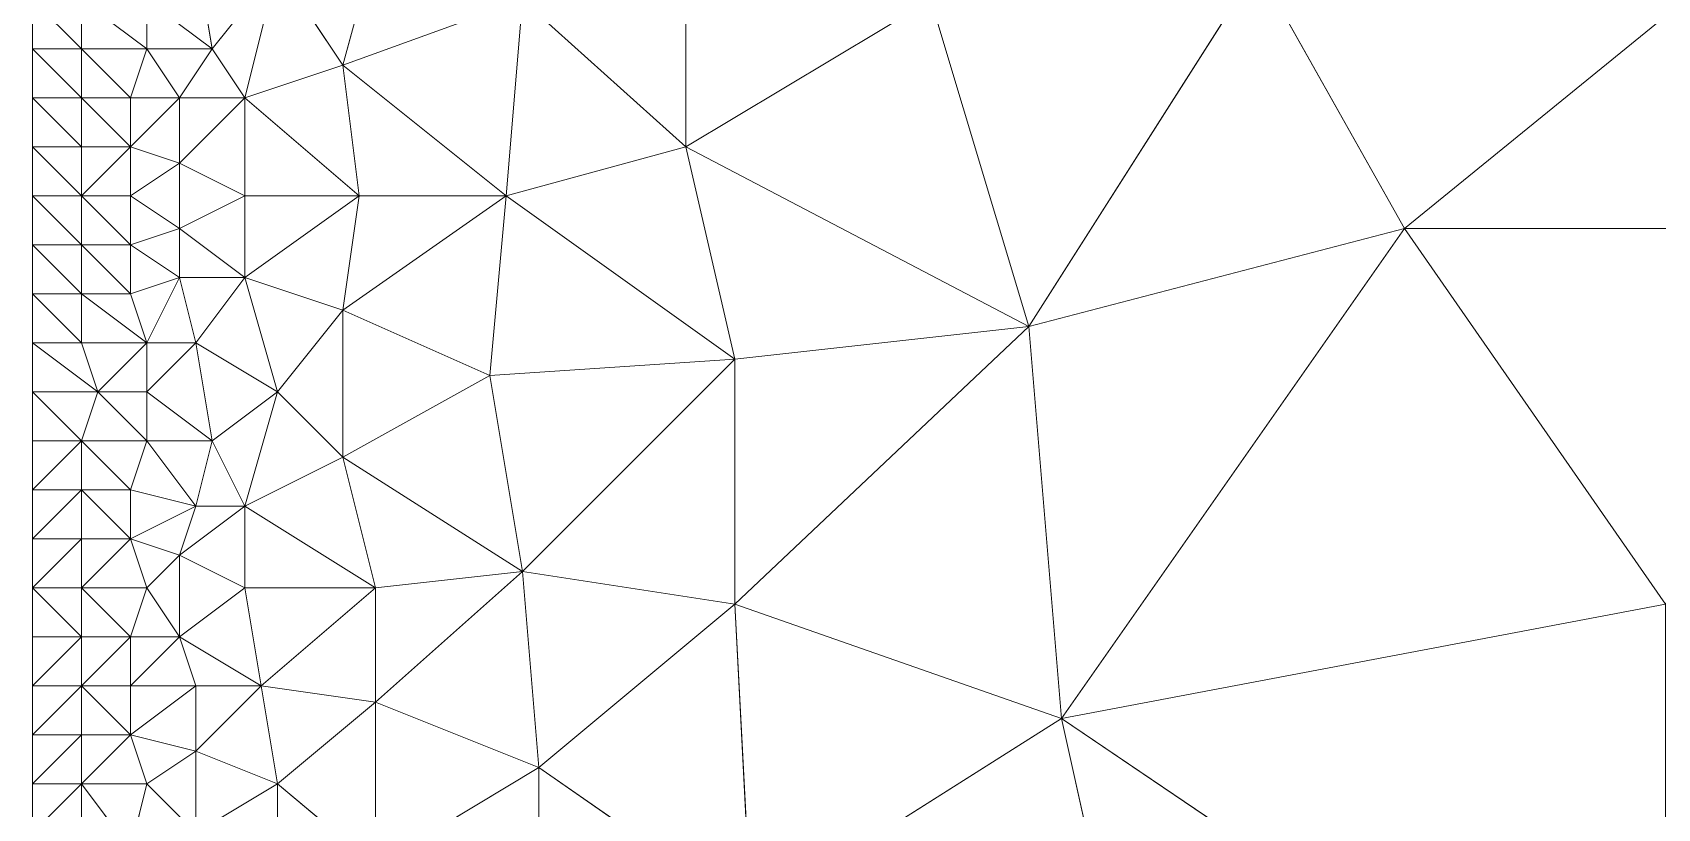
# Model space of a CAD drawing. Header units: metres. Extents: x 0 to 8, y 0 to 4.
# Drawn here: x 6 to 6.995, y 2.995 to 3.47 of the extents above; entities that cross this region are included whole.
import ezdxf

# ---------------------------------------------------------------- set-up
doc = ezdxf.new("R2010")
doc.units = ezdxf.units.M
doc.header["$MEASUREMENT"] = 0
doc.layers.add('losas-1', color=7, linetype='Continuous', lineweight=0)

msp = doc.modelspace()

# ---------------------------------------------------------------- linework, layer by layer
at = {"layer": 'losas-1'}
for p, q in [((6, 4), (6, 0)), ((6.4, 3.61), (6.4, 3.4)), ((6.22, 3.56), (6.19, 3.45)), ((6.1, 3.52), (6.11, 3.46)), ((6.15, 3.51), (6.11, 3.46)), ((6.15, 3.51), (6.13, 3.43)), ((6.19, 3.45), (6.15, 3.51)), ((6.75, 3.51), (6.61, 3.29)), ((6.84, 3.35), (6.75, 3.51)), ((6.03, 3.46), (6, 3.49)), ((6.03, 3.46), (6.03, 3.49)), ((6.03, 3.49), (6.07, 3.46)), ((6.07, 3.46), (6.07, 3.49)), ((6.11, 3.46), (6.07, 3.49)), ((6.3, 3.49), (6.19, 3.45)), ((6.29, 3.37), (6.3, 3.49)), ((6.4, 3.4), (6.3, 3.49)), ((6.55, 3.49), (6.4, 3.4)), ((6.55, 3.49), (6.61, 3.29)), ((7, 3.48), (6.84, 3.35)), ((6, 3.46), (6.03, 3.46)), ((6.03, 3.43), (6, 3.46)), ((6.03, 3.43), (6.03, 3.46)), ((6.03, 3.46), (6.06, 3.43)), ((6.07, 3.46), (6.03, 3.46)), ((6.06, 3.43), (6.07, 3.46)), ((6.07, 3.46), (6.09, 3.43)), ((6.11, 3.46), (6.07, 3.46)), ((6.09, 3.43), (6.11, 3.46)), ((6.13, 3.43), (6.11, 3.46)), ((6.19, 3.45), (6.13, 3.43)), ((6.2, 3.37), (6.19, 3.45)), ((6.29, 3.37), (6.19, 3.45)), ((6, 3.43), (6.03, 3.43)), ((6.03, 3.4), (6, 3.43)), ((6.03, 3.4), (6.03, 3.43)), ((6.03, 3.43), (6.06, 3.4)), ((6.06, 3.43), (6.03, 3.43)), ((6.06, 3.4), (6.06, 3.43)), ((6.09, 3.43), (6.06, 3.4)), ((6.09, 3.43), (6.06, 3.43)), ((6.13, 3.43), (6.09, 3.39)), ((6.13, 3.43), (6.09, 3.43)), ((6.09, 3.43), (6.09, 3.39)), ((6.13, 3.43), (6.2, 3.37)), ((6.13, 3.43), (6.13, 3.37)), ((6, 3.4), (6.03, 3.4)), ((6.03, 3.37), (6, 3.4)), ((6.03, 3.37), (6.03, 3.4)), ((6.06, 3.4), (6.03, 3.37)), ((6.06, 3.4), (6.03, 3.4)), ((6.06, 3.37), (6.06, 3.4)), ((6.09, 3.39), (6.06, 3.4)), ((6.4, 3.4), (6.29, 3.37)), ((6.43, 3.27), (6.4, 3.4)), ((6.61, 3.29), (6.4, 3.4)), ((6.09, 3.39), (6.06, 3.37)), ((6.13, 3.37), (6.09, 3.39)), ((6.09, 3.39), (6.09, 3.35)), ((6, 3.37), (6.03, 3.37)), ((6.03, 3.34), (6, 3.37)), ((6.03, 3.34), (6.03, 3.37)), ((6.03, 3.37), (6.06, 3.34)), ((6.06, 3.37), (6.03, 3.37)), ((6.06, 3.34), (6.06, 3.37)), ((6.09, 3.35), (6.06, 3.37)), ((6.13, 3.37), (6.09, 3.35)), ((6.2, 3.37), (6.13, 3.32)), ((6.2, 3.37), (6.13, 3.37)), ((6.13, 3.37), (6.13, 3.32)), ((6.19, 3.3), (6.2, 3.37)), ((6.29, 3.37), (6.19, 3.3)), ((6.29, 3.37), (6.2, 3.37)), ((6.29, 3.37), (6.28, 3.26)), ((6.29, 3.37), (6.43, 3.27)), ((6.09, 3.35), (6.06, 3.34)), ((6.09, 3.32), (6.09, 3.35)), ((6.09, 3.35), (6.13, 3.32)), ((6.61, 3.29), (6.84, 3.35)), ((6.84, 3.35), (6.63, 3.05)), ((7, 3.12), (6.84, 3.35)), ((7.16, 3.35), (6.84, 3.35)), ((6, 3.34), (6.03, 3.34)), ((6.03, 3.31), (6, 3.34)), ((6.03, 3.31), (6.03, 3.34)), ((6.03, 3.34), (6.06, 3.31)), ((6.06, 3.34), (6.03, 3.34)), ((6.06, 3.31), (6.06, 3.34)), ((6.06, 3.34), (6.09, 3.32)), ((6.09, 3.32), (6.06, 3.31)), ((6.09, 3.32), (6.07, 3.28)), ((6.1, 3.28), (6.09, 3.32)), ((6.13, 3.32), (6.09, 3.32)), ((6.13, 3.32), (6.1, 3.28)), ((6.13, 3.32), (6.19, 3.3)), ((6.13, 3.32), (6.15, 3.25)), ((6, 3.31), (6.03, 3.31)), ((6.03, 3.28), (6, 3.31)), ((6.03, 3.28), (6.03, 3.31)), ((6.03, 3.31), (6.07, 3.28)), ((6.06, 3.31), (6.03, 3.31)), ((6.06, 3.31), (6.07, 3.28)), ((6.19, 3.3), (6.15, 3.25)), ((6.28, 3.26), (6.19, 3.3)), ((6.19, 3.3), (6.19, 3.21)), ((6.61, 3.29), (6.43, 3.12)), ((6.61, 3.29), (6.43, 3.27)), ((6.61, 3.29), (6.63, 3.05)), ((6, 3.28), (6.03, 3.28)), ((6.04, 3.25), (6, 3.28)), ((6.04, 3.25), (6.03, 3.28)), ((6.07, 3.28), (6.03, 3.28)), ((6.07, 3.28), (6.04, 3.25)), ((6.07, 3.28), (6.1, 3.28)), ((6.1, 3.28), (6.07, 3.25)), ((6.07, 3.25), (6.07, 3.28)), ((6.15, 3.25), (6.1, 3.28)), ((6.1, 3.28), (6.11, 3.22)), ((6.43, 3.27), (6.28, 3.26)), ((6.43, 3.27), (6.3, 3.14)), ((6.43, 3.12), (6.43, 3.27)), ((6.28, 3.26), (6.19, 3.21)), ((6.28, 3.26), (6.3, 3.14)), ((6, 3.25), (6.04, 3.25)), ((6.03, 3.22), (6, 3.25)), ((6.04, 3.25), (6.03, 3.22)), ((6.04, 3.25), (6.07, 3.22)), ((6.07, 3.25), (6.04, 3.25)), ((6.07, 3.22), (6.07, 3.25)), ((6.11, 3.22), (6.07, 3.25)), ((6.15, 3.25), (6.11, 3.22)), ((6.15, 3.25), (6.13, 3.18)), ((6.19, 3.21), (6.15, 3.25)), ((6, 3.22), (6.03, 3.22)), ((6.03, 3.22), (6, 3.19)), ((6.03, 3.22), (6.06, 3.19)), ((6.07, 3.22), (6.03, 3.22)), ((6.03, 3.22), (6.03, 3.19)), ((6.06, 3.19), (6.07, 3.22)), ((6.07, 3.22), (6.1, 3.18)), ((6.11, 3.22), (6.07, 3.22)), ((6.1, 3.18), (6.11, 3.22)), ((6.13, 3.18), (6.11, 3.22)), ((6.19, 3.21), (6.13, 3.18)), ((6.21, 3.13), (6.19, 3.21)), ((6.3, 3.14), (6.19, 3.21)), ((6, 3.19), (6.03, 3.19)), ((6.03, 3.19), (6, 3.16)), ((6.03, 3.19), (6.06, 3.16)), ((6.06, 3.19), (6.03, 3.19)), ((6.03, 3.19), (6.03, 3.16)), ((6.06, 3.16), (6.06, 3.19)), ((6.1, 3.18), (6.06, 3.19)), ((6.1, 3.18), (6.06, 3.16)), ((6.09, 3.15), (6.1, 3.18)), ((6.13, 3.18), (6.09, 3.15)), ((6.13, 3.18), (6.1, 3.18)), ((6.13, 3.18), (6.21, 3.13)), ((6.13, 3.18), (6.13, 3.13)), ((6, 3.16), (6.03, 3.16)), ((6.03, 3.16), (6, 3.13)), ((6.03, 3.16), (6.06, 3.16)), ((6.03, 3.13), (6.03, 3.16)), ((6.06, 3.16), (6.03, 3.13)), ((6.06, 3.16), (6.09, 3.15)), ((6.07, 3.13), (6.06, 3.16)), ((6.09, 3.15), (6.07, 3.13)), ((6.13, 3.13), (6.09, 3.15)), ((6.09, 3.15), (6.09, 3.1)), ((6.3, 3.14), (6.21, 3.06)), ((6.3, 3.14), (6.21, 3.13)), ((6.3, 3.14), (6.43, 3.12)), ((6.3, 3.14), (6.31, 3.02)), ((6, 3.13), (6.03, 3.13)), ((6.03, 3.1), (6, 3.13)), ((6.03, 3.1), (6.03, 3.13)), ((6.03, 3.13), (6.06, 3.1)), ((6.07, 3.13), (6.03, 3.13)), ((6.06, 3.1), (6.07, 3.13)), ((6.09, 3.1), (6.07, 3.13)), ((6.13, 3.13), (6.09, 3.1)), ((6.21, 3.13), (6.13, 3.13)), ((6.13, 3.13), (6.14, 3.07)), ((6.21, 3.13), (6.14, 3.07)), ((6.21, 3.06), (6.21, 3.13)), ((6.43, 3.12), (6.31, 3.02)), ((6.63, 3.05), (6.43, 3.12)), ((6.43, 3.12), (6.44, 2.93)), ((7, 3.12), (6.63, 3.05)), ((6, 3.1), (6.03, 3.1)), ((6.03, 3.1), (6, 3.07)), ((6.03, 3.07), (6.03, 3.1)), ((6.06, 3.1), (6.03, 3.07)), ((6.06, 3.1), (6.03, 3.1)), ((6.09, 3.1), (6.06, 3.07)), ((6.09, 3.1), (6.06, 3.1)), ((6.06, 3.1), (6.06, 3.07)), ((6.1, 3.07), (6.09, 3.1)), ((6.14, 3.07), (6.09, 3.1)), ((6, 3.07), (6.03, 3.07)), ((6.03, 3.07), (6, 3.04)), ((6.03, 3.04), (6.03, 3.07)), ((6.03, 3.07), (6.06, 3.04)), ((6.06, 3.07), (6.03, 3.07)), ((6.06, 3.07), (6.1, 3.07)), ((6.06, 3.04), (6.06, 3.07)), ((6.1, 3.07), (6.06, 3.04)), ((6.14, 3.07), (6.1, 3.03)), ((6.14, 3.07), (6.1, 3.07)), ((6.1, 3.07), (6.1, 3.03)), ((6.14, 3.07), (6.21, 3.06)), ((6.14, 3.07), (6.15, 3.01)), ((6.21, 3.06), (6.15, 3.01)), ((6.31, 3.02), (6.21, 3.06)), ((6.21, 3.06), (6.21, 2.96)), ((6.63, 3.05), (6.44, 2.93)), ((6.69, 2.78), (6.63, 3.05)), ((6.63, 3.05), (7, 2.8)), ((6, 3.04), (6.03, 3.04)), ((6.03, 3.04), (6, 3.01)), ((6.03, 3.01), (6.03, 3.04)), ((6.06, 3.04), (6.03, 3.01)), ((6.06, 3.04), (6.03, 3.04)), ((6.07, 3.01), (6.06, 3.04)), ((6.1, 3.03), (6.06, 3.04)), ((6.1, 3.03), (6.07, 3.01)), ((6.15, 3.01), (6.1, 3.03)), ((6.1, 3.03), (6.1, 2.98)), ((6.31, 3.02), (6.21, 2.96)), ((6.31, 2.89), (6.31, 3.02)), ((6.44, 2.93), (6.31, 3.02)), ((6, 3.01), (6.03, 3.01)), ((6.03, 3.01), (6, 2.98)), ((6.03, 2.98), (6.03, 3.01)), ((6.03, 3.01), (6.06, 2.97)), ((6.07, 3.01), (6.03, 3.01)), ((6.06, 2.97), (6.07, 3.01)), ((6.1, 2.98), (6.07, 3.01)), ((6.15, 3.01), (6.1, 2.98)), ((6.15, 2.94), (6.15, 3.01)), ((6.21, 2.96), (6.15, 3.01))]:
    msp.add_line(p, q, dxfattribs=at)
for points in [[(6.4, 3.4), (6.4, 3.61), (6.3, 3.49)], [(6.4, 3.4), (6.55, 3.49), (6.4, 3.61)], [(6.19, 3.45), (6.22, 3.56), (6.15, 3.51)], [(6.19, 3.45), (6.3, 3.49), (6.22, 3.56)], [(6.11, 3.46), (6.1, 3.52), (6.07, 3.49)], [(6.11, 3.46), (6.15, 3.51), (6.1, 3.52)], [(6.11, 3.46), (6.13, 3.43), (6.15, 3.51)], [(6.15, 3.51), (6.13, 3.43), (6.19, 3.45)], [(6.61, 3.29), (6.75, 3.51), (6.55, 3.49)], [(6.61, 3.29), (6.84, 3.35), (6.75, 3.51)], [(6.75, 3.51), (6.84, 3.35), (7, 3.48)], [(6, 3.49), (6.03, 3.46), (6.03, 3.49)], [(6.03, 3.49), (6.07, 3.46), (6.07, 3.49)], [(6.03, 3.46), (6.07, 3.46), (6.03, 3.49)], [(6.07, 3.46), (6.11, 3.46), (6.07, 3.49)], [(6.19, 3.45), (6.29, 3.37), (6.3, 3.49)], [(6.29, 3.37), (6.4, 3.4), (6.3, 3.49)], [(6.4, 3.4), (6.61, 3.29), (6.55, 3.49)], [(6.84, 3.35), (7.16, 3.35), (7, 3.48)], [(6, 3.46), (6.03, 3.43), (6.03, 3.46)], [(6.03, 3.46), (6.06, 3.43), (6.07, 3.46)], [(6.03, 3.43), (6.06, 3.43), (6.03, 3.46)], [(6.06, 3.43), (6.09, 3.43), (6.07, 3.46)], [(6.07, 3.46), (6.09, 3.43), (6.11, 3.46)], [(6.09, 3.43), (6.13, 3.43), (6.11, 3.46)], [(6.13, 3.43), (6.2, 3.37), (6.19, 3.45)], [(6.19, 3.45), (6.2, 3.37), (6.29, 3.37)], [(6, 3.43), (6.03, 3.4), (6.03, 3.43)], [(6.03, 3.43), (6.06, 3.4), (6.06, 3.43)], [(6.03, 3.4), (6.06, 3.4), (6.03, 3.43)], [(6.06, 3.4), (6.09, 3.39), (6.09, 3.43)], [(6.06, 3.4), (6.09, 3.43), (6.06, 3.43)], [(6.09, 3.39), (6.13, 3.37), (6.13, 3.43)], [(6.09, 3.39), (6.13, 3.43), (6.09, 3.43)], [(6.13, 3.37), (6.2, 3.37), (6.13, 3.43)], [(6, 3.4), (6.03, 3.37), (6.03, 3.4)], [(6.03, 3.37), (6.06, 3.37), (6.06, 3.4)], [(6.03, 3.37), (6.06, 3.4), (6.03, 3.4)], [(6.06, 3.37), (6.09, 3.39), (6.06, 3.4)], [(6.29, 3.37), (6.43, 3.27), (6.4, 3.4)], [(6.4, 3.4), (6.43, 3.27), (6.61, 3.29)], [(6.09, 3.35), (6.09, 3.39), (6.06, 3.37)], [(6.09, 3.35), (6.13, 3.37), (6.09, 3.39)], [(6, 3.37), (6.03, 3.34), (6.03, 3.37)], [(6.03, 3.37), (6.06, 3.34), (6.06, 3.37)], [(6.03, 3.34), (6.06, 3.34), (6.03, 3.37)], [(6.06, 3.34), (6.09, 3.35), (6.06, 3.37)], [(6.09, 3.35), (6.13, 3.32), (6.13, 3.37)], [(6.13, 3.32), (6.19, 3.3), (6.2, 3.37)], [(6.13, 3.32), (6.2, 3.37), (6.13, 3.37)], [(6.19, 3.3), (6.28, 3.26), (6.29, 3.37)], [(6.19, 3.3), (6.29, 3.37), (6.2, 3.37)], [(6.28, 3.26), (6.43, 3.27), (6.29, 3.37)], [(6.06, 3.34), (6.09, 3.32), (6.09, 3.35)], [(6.09, 3.32), (6.13, 3.32), (6.09, 3.35)], [(6.61, 3.29), (6.63, 3.05), (6.84, 3.35)], [(6.84, 3.35), (6.63, 3.05), (7, 3.12)], [(6.84, 3.35), (7, 3.12), (7.16, 3.35)], [(6, 3.34), (6.03, 3.31), (6.03, 3.34)], [(6.03, 3.34), (6.06, 3.31), (6.06, 3.34)], [(6.03, 3.31), (6.06, 3.31), (6.03, 3.34)], [(6.06, 3.31), (6.09, 3.32), (6.06, 3.34)], [(6.07, 3.28), (6.09, 3.32), (6.06, 3.31)], [(6.07, 3.28), (6.1, 3.28), (6.09, 3.32)], [(6.1, 3.28), (6.13, 3.32), (6.09, 3.32)], [(6.1, 3.28), (6.15, 3.25), (6.13, 3.32)], [(6.13, 3.32), (6.15, 3.25), (6.19, 3.3)], [(6, 3.31), (6.03, 3.28), (6.03, 3.31)], [(6.03, 3.31), (6.07, 3.28), (6.06, 3.31)], [(6.03, 3.28), (6.07, 3.28), (6.03, 3.31)], [(6.19, 3.21), (6.19, 3.3), (6.15, 3.25)], [(6.19, 3.21), (6.28, 3.26), (6.19, 3.3)], [(6.43, 3.12), (6.63, 3.05), (6.61, 3.29)], [(6.43, 3.12), (6.61, 3.29), (6.43, 3.27)], [(6, 3.28), (6.04, 3.25), (6.03, 3.28)], [(6.04, 3.25), (6.07, 3.28), (6.03, 3.28)], [(6.04, 3.25), (6.07, 3.25), (6.07, 3.28)], [(6.11, 3.22), (6.1, 3.28), (6.07, 3.25)], [(6.07, 3.25), (6.1, 3.28), (6.07, 3.28)], [(6.11, 3.22), (6.15, 3.25), (6.1, 3.28)], [(6.3, 3.14), (6.43, 3.27), (6.28, 3.26)], [(6.3, 3.14), (6.43, 3.12), (6.43, 3.27)], [(6.19, 3.21), (6.3, 3.14), (6.28, 3.26)], [(6, 3.25), (6.03, 3.22), (6.04, 3.25)], [(6.03, 3.22), (6.07, 3.22), (6.04, 3.25)], [(6.04, 3.25), (6.07, 3.22), (6.07, 3.25)], [(6.07, 3.22), (6.11, 3.22), (6.07, 3.25)], [(6.13, 3.18), (6.15, 3.25), (6.11, 3.22)], [(6.13, 3.18), (6.19, 3.21), (6.15, 3.25)], [(6.03, 3.22), (6, 3.19), (6.03, 3.19)], [(6.03, 3.22), (6.06, 3.19), (6.07, 3.22)], [(6.03, 3.19), (6.06, 3.19), (6.03, 3.22)], [(6.06, 3.19), (6.1, 3.18), (6.07, 3.22)], [(6.07, 3.22), (6.1, 3.18), (6.11, 3.22)], [(6.1, 3.18), (6.13, 3.18), (6.11, 3.22)], [(6.13, 3.18), (6.21, 3.13), (6.19, 3.21)], [(6.19, 3.21), (6.21, 3.13), (6.3, 3.14)], [(6.03, 3.19), (6, 3.16), (6.03, 3.16)], [(6.03, 3.19), (6.06, 3.16), (6.06, 3.19)], [(6.03, 3.16), (6.06, 3.16), (6.03, 3.19)], [(6.06, 3.16), (6.1, 3.18), (6.06, 3.19)], [(6.06, 3.16), (6.09, 3.15), (6.1, 3.18)], [(6.09, 3.15), (6.13, 3.13), (6.13, 3.18)], [(6.09, 3.15), (6.13, 3.18), (6.1, 3.18)], [(6.13, 3.13), (6.21, 3.13), (6.13, 3.18)], [(6.03, 3.16), (6, 3.13), (6.03, 3.13)], [(6.03, 3.13), (6.07, 3.13), (6.06, 3.16)], [(6.03, 3.13), (6.06, 3.16), (6.03, 3.16)], [(6.07, 3.13), (6.09, 3.15), (6.06, 3.16)], [(6.09, 3.1), (6.09, 3.15), (6.07, 3.13)], [(6.09, 3.1), (6.13, 3.13), (6.09, 3.15)], [(6.21, 3.06), (6.31, 3.02), (6.3, 3.14)], [(6.21, 3.06), (6.3, 3.14), (6.21, 3.13)], [(6.31, 3.02), (6.43, 3.12), (6.3, 3.14)], [(6, 3.13), (6.03, 3.1), (6.03, 3.13)], [(6.03, 3.13), (6.06, 3.1), (6.07, 3.13)], [(6.03, 3.1), (6.06, 3.1), (6.03, 3.13)], [(6.06, 3.1), (6.09, 3.1), (6.07, 3.13)], [(6.09, 3.1), (6.14, 3.07), (6.13, 3.13)], [(6.14, 3.07), (6.21, 3.13), (6.13, 3.13)], [(6.14, 3.07), (6.21, 3.06), (6.21, 3.13)], [(6.44, 2.93), (6.43, 3.12), (6.31, 3.02)], [(6.44, 2.93), (6.63, 3.05), (6.43, 3.12)], [(6.63, 3.05), (7, 2.8), (7, 3.12)], [(6.03, 3.1), (6, 3.07), (6.03, 3.07)], [(6.03, 3.07), (6.06, 3.07), (6.06, 3.1)], [(6.03, 3.07), (6.06, 3.1), (6.03, 3.1)], [(6.06, 3.07), (6.1, 3.07), (6.09, 3.1)], [(6.06, 3.07), (6.09, 3.1), (6.06, 3.1)], [(6.09, 3.1), (6.1, 3.07), (6.14, 3.07)], [(6.03, 3.07), (6, 3.04), (6.03, 3.04)], [(6.03, 3.07), (6.06, 3.04), (6.06, 3.07)], [(6.03, 3.04), (6.06, 3.04), (6.03, 3.07)], [(6.06, 3.04), (6.1, 3.03), (6.1, 3.07)], [(6.06, 3.04), (6.1, 3.07), (6.06, 3.07)], [(6.1, 3.03), (6.15, 3.01), (6.14, 3.07)], [(6.1, 3.03), (6.14, 3.07), (6.1, 3.07)], [(6.15, 3.01), (6.21, 3.06), (6.14, 3.07)], [(6.21, 2.96), (6.21, 3.06), (6.15, 3.01)], [(6.21, 2.96), (6.31, 3.02), (6.21, 3.06)], [(6.44, 2.93), (6.69, 2.78), (6.63, 3.05)], [(6.69, 2.78), (7, 2.8), (6.63, 3.05)], [(6.03, 3.04), (6, 3.01), (6.03, 3.01)], [(6.03, 3.01), (6.07, 3.01), (6.06, 3.04)], [(6.03, 3.01), (6.06, 3.04), (6.03, 3.04)], [(6.07, 3.01), (6.1, 3.03), (6.06, 3.04)], [(6.1, 2.98), (6.1, 3.03), (6.07, 3.01)], [(6.1, 2.98), (6.15, 3.01), (6.1, 3.03)], [(6.21, 2.96), (6.31, 2.89), (6.31, 3.02)], [(6.31, 2.89), (6.44, 2.93), (6.31, 3.02)], [(6.03, 3.01), (6, 2.98), (6.03, 2.98)], [(6.03, 3.01), (6.06, 2.97), (6.07, 3.01)], [(6.03, 2.98), (6.06, 2.97), (6.03, 3.01)], [(6.06, 2.97), (6.1, 2.98), (6.07, 3.01)], [(6.1, 2.98), (6.15, 2.94), (6.15, 3.01)], [(6.15, 2.94), (6.21, 2.96), (6.15, 3.01)]]:
    msp.add_3dface(points, dxfattribs=at)
at = {"layer": 'losas-1', "invisible_edges": 1}
for points in [[(6, 3.49), (6, 3.46), (6.03, 3.46)], [(6, 3.46), (6, 3.43), (6.03, 3.43)], [(6, 3.43), (6, 3.4), (6.03, 3.4)], [(6, 3.4), (6, 3.37), (6.03, 3.37)], [(6, 3.37), (6, 3.34), (6.03, 3.34)], [(6, 3.34), (6, 3.31), (6.03, 3.31)], [(6, 3.31), (6, 3.28), (6.03, 3.28)], [(6, 3.28), (6, 3.25), (6.04, 3.25)], [(6, 3.25), (6, 3.22), (6.03, 3.22)], [(6, 3.22), (6, 3.19), (6.03, 3.22)], [(6, 3.19), (6, 3.16), (6.03, 3.19)], [(6, 3.16), (6, 3.13), (6.03, 3.16)], [(6, 3.13), (6, 3.1), (6.03, 3.1)], [(6, 3.1), (6, 3.07), (6.03, 3.1)], [(6, 3.07), (6, 3.04), (6.03, 3.07)], [(6, 3.04), (6, 3.01), (6.03, 3.04)], [(6, 3.01), (6, 2.98), (6.03, 3.01)]]:
    msp.add_3dface(points, dxfattribs=at)

doc.saveas('drawing.dxf')
